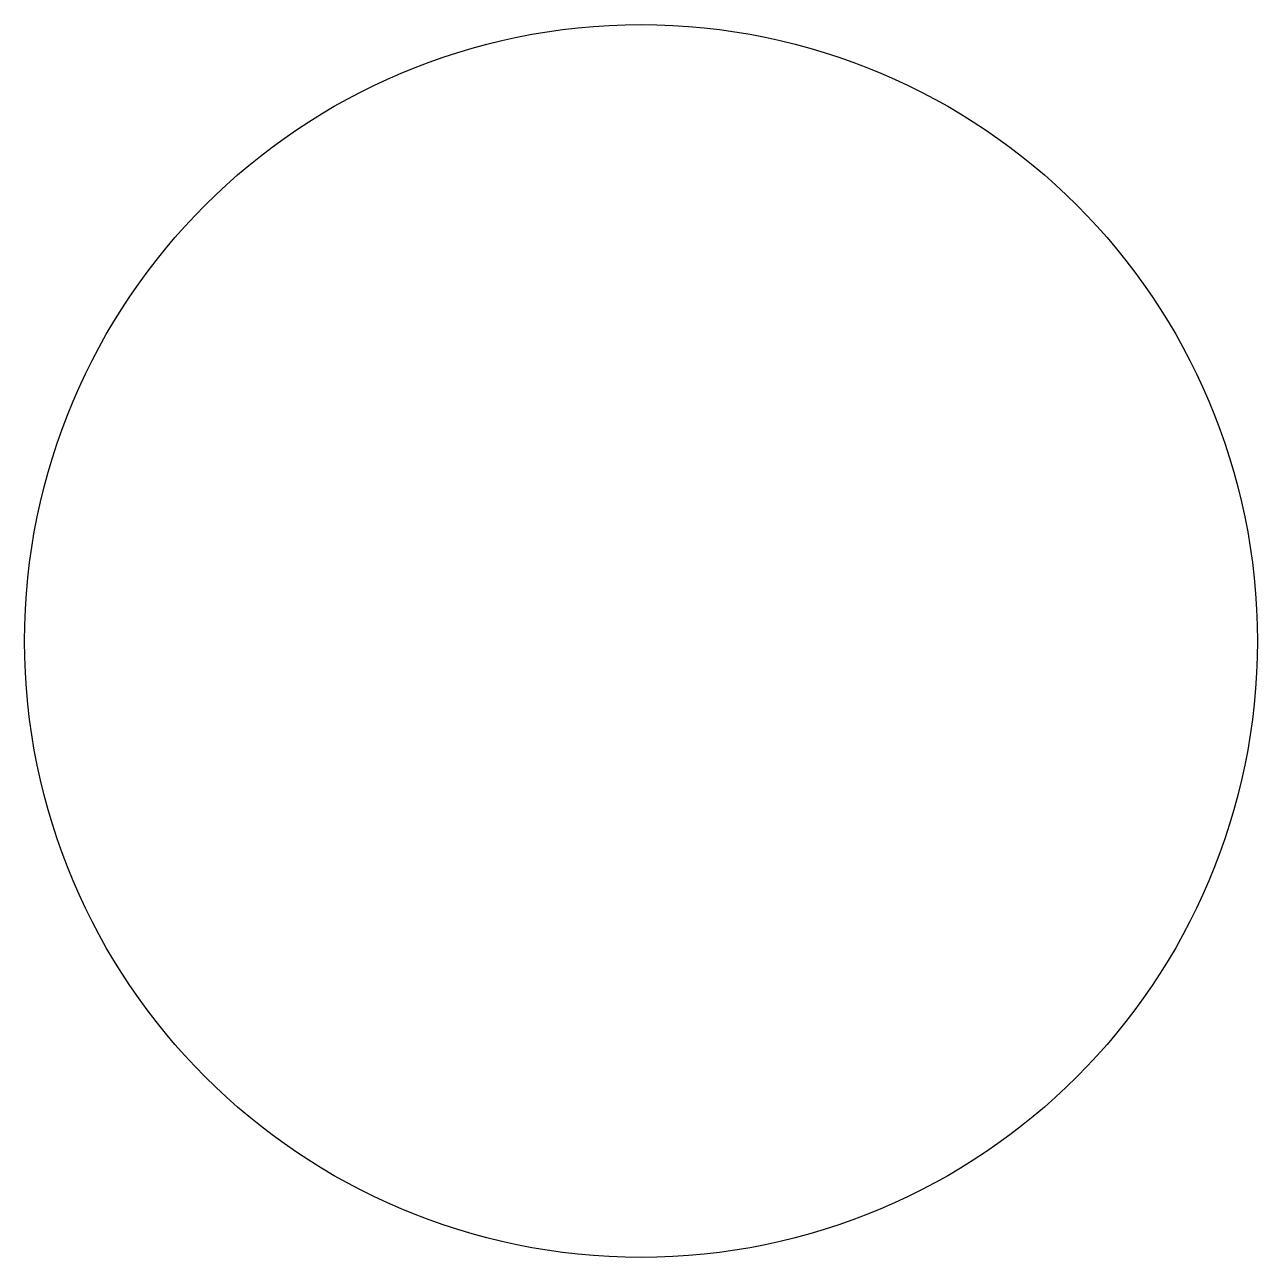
# Model space of a CAD drawing. Header units: millimetres. Extents: x 214 to 254, y -202 to -162.
import ezdxf

# ---------------------------------------------------------------- set-up
doc = ezdxf.new("R2010")
doc.units = ezdxf.units.MM

msp = doc.modelspace()

# ---------------------------------------------------------------- linework, layer by layer
msp.add_circle((234, -182), 20)

doc.saveas('drawing.dxf')
